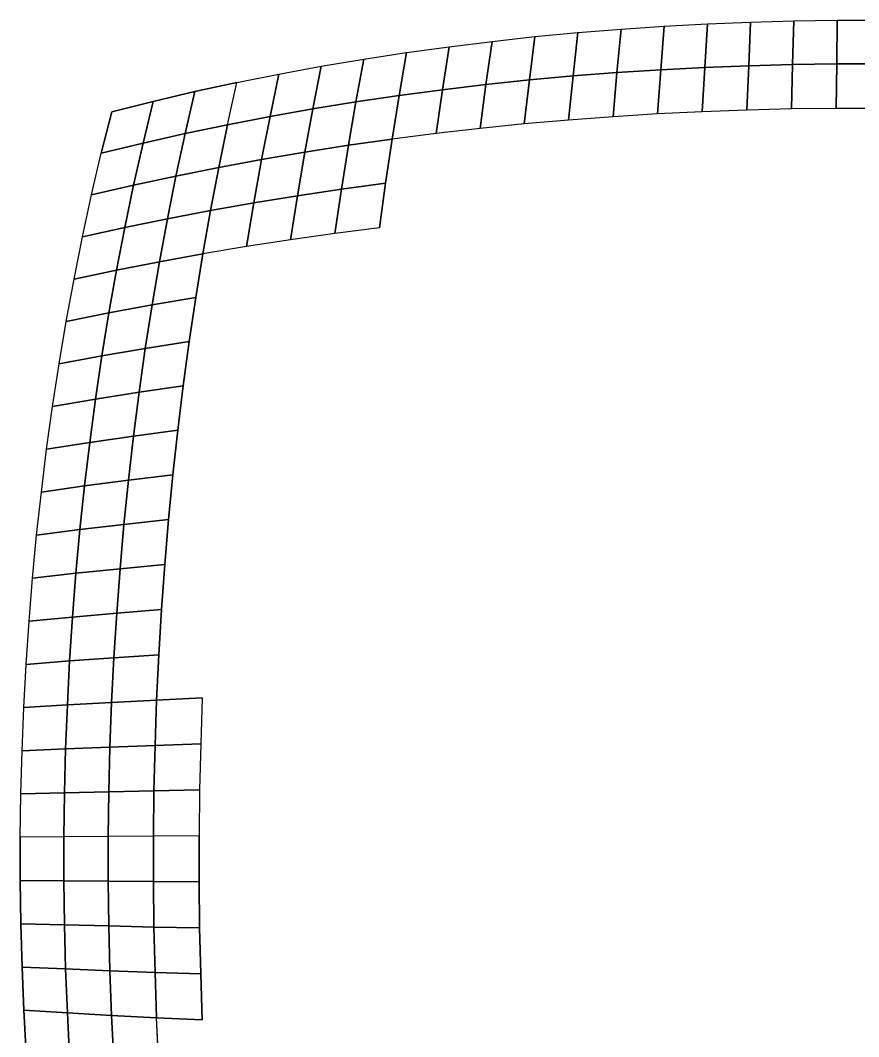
# Model space of a CAD drawing. Header units: millimetres. Extents: x -17.8 to 17.8, y -17.8 to 17.8.
# Drawn here: x -17.84 to 0, y -3.78 to 17.84 of the extents above; entities that cross this region are included whole.
import ezdxf

# ---------------------------------------------------------------- set-up
doc = ezdxf.new("R2010")
doc.units = ezdxf.units.MM
doc.layers.add('Test6 LowerTendons', color=90, linetype='Continuous')
doc.layers.add('Test6 TestBases', color=40, linetype='Continuous')
doc.layers.add('Test6 UpperTendons', color=203, linetype='Continuous', true_color=0xaa38c7)

msp = doc.modelspace()

# ---------------------------------------------------------------- linework, layer by layer
at = {"layer": 'Test6 LowerTendons'}
for p, q in [((-3.220194, 17.767695, 29.982283), (-3.276522, 16.840457, 30.506741)), ((-2.341035, 16.876859, 30.572685), (-2.300619, 17.804788, 30.044876)), ((-1.380563, 17.829491, 30.086562), (-1.404885, 16.901106, 30.61661)), ((-0.460219, 17.841834, 30.107392), (-0.468338, 16.913224, 30.638561)), ((-6.076198, 16.657892, 30.176023), (-5.973935, 17.581541, 29.668155)), ((-5.057073, 17.656139, 29.794038), (-5.144397, 16.731028, 30.30851)), ((-4.211071, 16.791863, 30.418713), (-4.139084, 17.718166, 29.898704)), ((-7.933954, 16.474418, 29.843656), (-7.803278, 17.394254, 29.352116)), ((-6.889425, 17.494281, 29.520906), (-7.006161, 16.572383, 30.021121)), ((-9.781576, 16.240743, 29.42035), (-9.624898, 17.155426, 28.949104)), ((-8.715208, 17.281346, 29.161588), (-8.859219, 16.363905, 29.643461)), ((-10.532009, 17.016357, 28.714429), (-10.700617, 16.10482, 29.174124)), ((-2.379264, 15.93335, 31.071937), (-2.341035, 16.876859, 30.572685)), ((-1.404885, 16.901106, 30.61661), (-1.427893, 15.956997, 31.118052)), ((-0.468338, 16.913224, 30.638561), (-0.47602, 15.968816, 31.1411)), ((-12.336947, 16.698149, 28.177465), (-12.526964, 15.794219, 28.611463)), ((-11.615904, 15.95602, 28.90457), (-11.436163, 16.863984, 28.457306)), ((-6.172803, 15.719954, 30.655789), (-6.076198, 16.657892, 30.176023)), ((-5.144397, 16.731028, 30.30851), (-5.226924, 15.791199, 30.794726)), ((-4.279131, 15.850484, 30.910339), (-4.211071, 16.791863, 30.418713)), ((-3.276522, 16.840457, 30.506741), (-3.329792, 15.897856, 31.002718)), ((-13.433287, 15.619286, 28.294571), (-13.233912, 16.518684, 27.874624)), ((-8.057267, 15.541355, 30.3075), (-7.933954, 16.474418, 29.843656)), ((-7.006161, 16.572383, 30.021121), (-7.116385, 15.636694, 30.493421)), ((-14.126565, 16.325413, 27.548486), (-14.334328, 15.43109, 27.95365)), ((-9.929227, 15.31416, 29.864442), (-9.781576, 16.240743, 29.42035)), ((-8.859219, 16.363905, 29.643461), (-8.99503, 15.43387, 30.09789)), ((-15.014367, 16.118156, 27.198748), (-15.229495, 15.229495, 27.588458)), ((-10.700617, 16.10482, 29.174124), (-10.859388, 15.182144, 29.606995)), ((-16.118156, 15.014367, 27.198748), (-15.89673, 15.89673, 26.825101)), ((-12.526964, 15.794219, 28.611463), (-12.70558, 14.880843, 29.01942)), ((-11.785015, 15.037735, 29.32538), (-11.615904, 15.95602, 28.90457)), ((-13.620518, 14.711374, 28.688934), (-13.433287, 15.619286, 28.294571)), ((-14.334328, 15.43109, 27.95365), (-14.529234, 14.529234, 28.333739)), ((-15.229495, 15.229495, 27.588458), (-15.43109, 14.334328, 27.95365)), ((-10.859388, 15.182144, 29.606995), (-11.008291, 14.24912, 30.012964)), ((-10.067804, 14.376491, 30.281244), (-9.929227, 15.31416, 29.864442)), ((-16.325413, 14.126565, 27.548486), (-16.118156, 15.014367, 27.198748)), ((-11.94349, 14.109899, 29.719719), (-11.785015, 15.037735, 29.32538)), ((-13.795658, 13.795658, 29.057832), (-13.620518, 14.711374, 28.688934)), ((-12.70558, 14.880843, 29.01942), (-12.872816, 13.958765, 29.401385)), ((-14.529234, 14.529234, 28.333739), (-14.711374, 13.620518, 28.688934)), ((-15.43109, 14.334328, 27.95365), (-15.619286, 13.433287, 28.294571)), ((-10.197267, 13.428533, 30.670639), (-10.067804, 14.376491, 30.281244)), ((-16.518684, 13.233912, 27.874624), (-16.325413, 14.126565, 27.548486)), ((-12.091325, 13.173257, 30.08759), (-11.94349, 14.109899, 29.719719)), ((-11.008291, 14.24912, 30.012964), (-11.147305, 13.306524, 30.391971)), ((-12.872816, 13.958765, 29.401385), (-13.028697, 13.028697, 29.757419)), ((-13.958765, 12.872816, 29.401385), (-13.795658, 13.795658, 29.057832)), ((-15.619286, 13.433287, 28.294571), (-15.794219, 12.526964, 28.611463)), ((-14.711374, 13.620518, 28.688934), (-14.880843, 12.70558, 29.01942)), ((-16.698149, 12.336947, 28.177465), (-16.518684, 13.233912, 27.874624)), ((-14.109899, 11.94349, 29.719719), (-13.958765, 12.872816, 29.401385)), ((-14.880843, 12.70558, 29.01942), (-15.037735, 11.785015, 29.32538)), ((-16.863984, 11.436163, 28.457306), (-16.698149, 12.336947, 28.177465)), ((-15.794219, 12.526964, 28.611463), (-15.95602, 11.615904, 28.90457)), ((-14.24912, 11.008291, 30.012964), (-14.109899, 11.94349, 29.719719)), ((-15.037735, 11.785015, 29.32538), (-15.182144, 10.859388, 29.606995)), ((-15.95602, 11.615904, 28.90457), (-16.10482, 10.700617, 29.174124)), ((-17.016357, 10.532009, 28.714429), (-16.863984, 11.436163, 28.457306)), ((-15.182144, 10.859388, 29.606995), (-15.31416, 9.929227, 29.864442)), ((-14.376491, 10.067804, 30.281244), (-14.24912, 11.008291, 30.012964)), ((-16.10482, 10.700617, 29.174124), (-16.240743, 9.781576, 29.42035)), ((-17.155426, 9.624898, 28.949104), (-17.016357, 10.532009, 28.714429)), ((-14.492068, 9.12258, 30.524684), (-14.376491, 10.067804, 30.281244)), ((-16.240743, 9.781576, 29.42035), (-16.363905, 8.859219, 29.643461)), ((-15.31416, 9.929227, 29.864442), (-15.43387, 8.99503, 30.09789)), ((-17.281346, 8.715208, 29.161588), (-17.155426, 9.624898, 28.949104)), ((-14.595909, 8.173152, 30.743404), (-14.492068, 9.12258, 30.524684)), ((-15.43387, 8.99503, 30.09789), (-15.541355, 8.057267, 30.3075)), ((-17.394254, 7.803278, 29.352116), (-17.281346, 8.715208, 29.161588)), ((-16.363905, 8.859219, 29.643461), (-16.474418, 7.933954, 29.843656)), ((-15.541355, 8.057267, 30.3075), (-15.636694, 7.116385, 30.493421)), ((-14.688065, 7.220024, 30.937515), (-14.595909, 8.173152, 30.743404)), ((-17.494281, 6.889425, 29.520906), (-17.394254, 7.803278, 29.352116)), ((-16.474418, 7.933954, 29.843656), (-16.572383, 7.006161, 30.021121)), ((-14.768588, 6.263682, 31.10712), (-14.688065, 7.220024, 30.937515)), ((-16.572383, 7.006161, 30.021121), (-16.657892, 6.076198, 30.176023)), ((-15.636694, 7.116385, 30.493421), (-15.719954, 6.172803, 30.655789)), ((-17.581541, 5.973935, 29.668155), (-17.494281, 6.889425, 29.520906)), ((-16.657892, 6.076198, 30.176023), (-16.731028, 5.144397, 30.30851)), ((-15.719954, 6.172803, 30.655789), (-15.791199, 5.226924, 30.794726)), ((-14.837521, 5.304592, 31.252314), (-14.768588, 6.263682, 31.10712)), ((-17.656139, 5.057073, 29.794038), (-17.581541, 5.973935, 29.668155)), ((-15.791199, 5.226924, 30.794726), (-15.850484, 4.279131, 30.910339)), ((-14.894903, 4.343204, 31.373177), (-14.837521, 5.304592, 31.252314)), ((-17.718166, 4.139084, 29.898704), (-17.656139, 5.057073, 29.794038)), ((-16.731028, 5.144397, 30.30851), (-16.791863, 4.211071, 30.418713)), ((-14.940767, 3.379956, 31.469782), (-14.894903, 4.343204, 31.373177)), ((-17.767695, 3.220194, 29.982283), (-17.718166, 4.139084, 29.898704)), ((-16.791863, 4.211071, 30.418713), (-16.840457, 3.276522, 30.506741)), ((-15.850484, 4.279131, 30.910339), (-15.897856, 3.329792, 31.002718)), ((-16.840457, 3.276522, 30.506741), (-16.876859, 2.341035, 30.572685)), ((-15.897856, 3.329792, 31.002718), (-15.93335, 2.379264, 31.071937)), ((-14.975141, 2.415272, 31.542184), (-14.940767, 3.379956, 31.469782)), ((-13.970081, 3.426972, 31.90753), (-14.003125, 2.449027, 31.983004)), ((-17.804788, 2.300619, 30.044876), (-17.767695, 3.220194, 29.982283)), ((-15.93335, 2.379264, 31.071937), (-15.956997, 1.427893, 31.118052)), ((-14.998046, 1.449569, 31.590428), (-14.975141, 2.415272, 31.542184)), ((-14.003125, 2.449027, 31.983004), (-14.025147, 1.469891, 32.033302)), ((-17.829491, 1.380563, 30.086562), (-17.804788, 2.300619, 30.044876)), ((-16.876859, 2.341035, 30.572685), (-16.901106, 1.404885, 30.61661)), ((-17.841834, 0.460219, 30.107392), (-17.829491, 1.380563, 30.086562)), ((-16.901106, 1.404885, 30.61661), (-16.913224, 0.468338, 30.638561)), ((-15.956997, 1.427893, 31.118052), (-15.968816, 0.47602, 31.1411)), ((-15.009495, 0.483257, 31.614543), (-14.998046, 1.449569, 31.590428)), ((-14.025147, 1.469891, 32.033302), (-14.036156, 0.490043, 32.058446)), ((-17.841834, -0.460219, 30.107392), (-17.841834, 0.460219, 30.107392)), ((-16.913224, 0.468338, 30.638561), (-16.913224, -0.468338, 30.638561)), ((-15.968816, 0.47602, 31.1411), (-15.968816, -0.47602, 31.1411)), ((-15.009495, -0.483257, 31.614543), (-15.009495, 0.483257, 31.614543)), ((-14.036156, 0.490043, 32.058446), (-14.036156, -0.490043, 32.058446)), ((-17.829491, -1.380563, 30.086562), (-17.841834, -0.460219, 30.107392)), ((-16.913224, -0.468338, 30.638561), (-16.901106, -1.404885, 30.61661)), ((-15.968816, -0.47602, 31.1411), (-15.956997, -1.427893, 31.118052)), ((-14.998046, -1.449569, 31.590428), (-15.009495, -0.483257, 31.614543)), ((-14.036156, -0.490043, 32.058446), (-14.025147, -1.469891, 32.033302)), ((-17.804788, -2.300619, 30.044876), (-17.829491, -1.380563, 30.086562)), ((-16.901106, -1.404885, 30.61661), (-16.876859, -2.341035, 30.572685)), ((-15.956997, -1.427893, 31.118052), (-15.93335, -2.379264, 31.071937)), ((-14.975141, -2.415272, 31.542184), (-14.998046, -1.449569, 31.590428)), ((-14.025147, -1.469891, 32.033302), (-14.003125, -2.449027, 31.983004)), ((-17.767695, -3.220194, 29.982283), (-17.804788, -2.300619, 30.044876)), ((-16.876859, -2.341035, 30.572685), (-16.840457, -3.276522, 30.506741)), ((-15.93335, -2.379264, 31.071937), (-15.897856, -3.329792, 31.002718)), ((-14.940767, -3.379956, 31.469782), (-14.975141, -2.415272, 31.542184)), ((-14.003125, -2.449027, 31.983004), (-13.970081, -3.426972, 31.90753)), ((-17.718166, -4.139084, 29.898704), (-17.767695, -3.220194, 29.982283)), ((-16.840457, -3.276522, 30.506741), (-16.791863, -4.211071, 30.418713)), ((-15.897856, -3.329792, 31.002718), (-15.850484, -4.279131, 30.910339)), ((-14.894903, -4.343204, 31.373177), (-14.940767, -3.379956, 31.469782))]:
    msp.add_line(p, q, dxfattribs=at)
at = {"layer": 'Test6 TestBases'}
for points in [[(-4.211071, 16.791863, 30.418713), (-4.139084, 17.718166, 29.898704), (-3.220194, 17.767695, 29.982283), (-3.276522, 16.840457, 30.506741)], [(-3.276522, 16.840457, 30.506741), (-3.220194, 17.767695, 29.982283), (-2.300619, 17.804788, 30.044876), (-2.341035, 16.876859, 30.572685)], [(-2.341035, 16.876859, 30.572685), (-2.300619, 17.804788, 30.044876), (-1.380563, 17.829491, 30.086562), (-1.404885, 16.901106, 30.61661)], [(-1.404885, 16.901106, 30.61661), (-1.380563, 17.829491, 30.086562), (-0.460219, 17.841834, 30.107392), (-0.468338, 16.913224, 30.638561)], [(-0.468338, 16.913224, 30.638561), (-0.460219, 17.841834, 30.107392), (0.460219, 17.841834, 30.107392), (0.468338, 16.913224, 30.638561)], [(-7.006161, 16.572383, 30.021121), (-6.889425, 17.494281, 29.520906), (-5.973935, 17.581541, 29.668155), (-6.076198, 16.657892, 30.176023)], [(-6.076198, 16.657892, 30.176023), (-5.973935, 17.581541, 29.668155), (-5.057073, 17.656139, 29.794038), (-5.144397, 16.731028, 30.30851)], [(-5.144397, 16.731028, 30.30851), (-5.057073, 17.656139, 29.794038), (-4.139084, 17.718166, 29.898704), (-4.211071, 16.791863, 30.418713)], [(-8.859219, 16.363905, 29.643461), (-8.715208, 17.281346, 29.161588), (-7.803278, 17.394254, 29.352116), (-7.933954, 16.474418, 29.843656)], [(-7.933954, 16.474418, 29.843656), (-7.803278, 17.394254, 29.352116), (-6.889425, 17.494281, 29.520906), (-7.006161, 16.572383, 30.021121)], [(-10.700617, 16.10482, 29.174124), (-10.532009, 17.016357, 28.714429), (-9.624898, 17.155426, 28.949104), (-9.781576, 16.240743, 29.42035)], [(-9.781576, 16.240743, 29.42035), (-9.624898, 17.155426, 28.949104), (-8.715208, 17.281346, 29.161588), (-8.859219, 16.363905, 29.643461)], [(-11.615904, 15.95602, 28.90457), (-11.436163, 16.863984, 28.457306), (-10.532009, 17.016357, 28.714429), (-10.700617, 16.10482, 29.174124)], [(-3.329792, 15.897856, 31.002718), (-3.276522, 16.840457, 30.506741), (-2.341035, 16.876859, 30.572685), (-2.379264, 15.93335, 31.071937)], [(-2.379264, 15.93335, 31.071937), (-2.341035, 16.876859, 30.572685), (-1.404885, 16.901106, 30.61661), (-1.427893, 15.956997, 31.118052)], [(-1.427893, 15.956997, 31.118052), (-1.404885, 16.901106, 30.61661), (-0.468338, 16.913224, 30.638561), (-0.47602, 15.968816, 31.1411)], [(0.47602, 15.968816, 31.1411), (-0.47602, 15.968816, 31.1411), (-0.468338, 16.913224, 30.638561), (0.468338, 16.913224, 30.638561)], [(-13.233912, 16.518684, 27.874624), (-12.336947, 16.698149, 28.177465), (-12.526964, 15.794219, 28.611463), (-13.433287, 15.619286, 28.294571)], [(-12.526964, 15.794219, 28.611463), (-12.336947, 16.698149, 28.177465), (-11.436163, 16.863984, 28.457306), (-11.615904, 15.95602, 28.90457)], [(-7.116385, 15.636694, 30.493421), (-7.006161, 16.572383, 30.021121), (-6.076198, 16.657892, 30.176023), (-6.172803, 15.719954, 30.655789)], [(-6.172803, 15.719954, 30.655789), (-6.076198, 16.657892, 30.176023), (-5.144397, 16.731028, 30.30851), (-5.226924, 15.791199, 30.794726)], [(-5.226924, 15.791199, 30.794726), (-5.144397, 16.731028, 30.30851), (-4.211071, 16.791863, 30.418713), (-4.279131, 15.850484, 30.910339)], [(-4.279131, 15.850484, 30.910339), (-4.211071, 16.791863, 30.418713), (-3.276522, 16.840457, 30.506741), (-3.329792, 15.897856, 31.002718)], [(-14.126565, 16.325413, 27.548486), (-14.334328, 15.43109, 27.95365), (-13.433287, 15.619286, 28.294571), (-13.233912, 16.518684, 27.874624)], [(-8.99503, 15.43387, 30.09789), (-8.859219, 16.363905, 29.643461), (-7.933954, 16.474418, 29.843656), (-8.057267, 15.541355, 30.3075)], [(-8.057267, 15.541355, 30.3075), (-7.933954, 16.474418, 29.843656), (-7.006161, 16.572383, 30.021121), (-7.116385, 15.636694, 30.493421)], [(-15.014367, 16.118156, 27.198748), (-15.229495, 15.229495, 27.588458), (-14.334328, 15.43109, 27.95365), (-14.126565, 16.325413, 27.548486)], [(-10.859388, 15.182144, 29.606995), (-10.700617, 16.10482, 29.174124), (-9.781576, 16.240743, 29.42035), (-9.929227, 15.31416, 29.864442)], [(-9.929227, 15.31416, 29.864442), (-9.781576, 16.240743, 29.42035), (-8.859219, 16.363905, 29.643461), (-8.99503, 15.43387, 30.09789)], [(-15.89673, 15.89673, 26.825101), (-16.118156, 15.014367, 27.198748), (-15.229495, 15.229495, 27.588458), (-15.014367, 16.118156, 27.198748)], [(-11.785015, 15.037735, 29.32538), (-11.615904, 15.95602, 28.90457), (-10.700617, 16.10482, 29.174124), (-10.859388, 15.182144, 29.606995)], [(-13.620518, 14.711374, 28.688934), (-13.433287, 15.619286, 28.294571), (-12.526964, 15.794219, 28.611463), (-12.70558, 14.880843, 29.01942)], [(-12.70558, 14.880843, 29.01942), (-12.526964, 15.794219, 28.611463), (-11.615904, 15.95602, 28.90457), (-11.785015, 15.037735, 29.32538)], [(-14.529234, 14.529234, 28.333739), (-14.334328, 15.43109, 27.95365), (-13.433287, 15.619286, 28.294571), (-13.620518, 14.711374, 28.688934)], [(-15.43109, 14.334328, 27.95365), (-15.229495, 15.229495, 27.588458), (-14.334328, 15.43109, 27.95365), (-14.529234, 14.529234, 28.333739)], [(-16.325413, 14.126565, 27.548486), (-16.118156, 15.014367, 27.198748), (-15.229495, 15.229495, 27.588458), (-15.43109, 14.334328, 27.95365)], [(-11.008291, 14.24912, 30.012964), (-11.94349, 14.109899, 29.719719), (-11.785015, 15.037735, 29.32538), (-10.859388, 15.182144, 29.606995)], [(-10.067804, 14.376491, 30.281244), (-11.008291, 14.24912, 30.012964), (-10.859388, 15.182144, 29.606995), (-9.929227, 15.31416, 29.864442)], [(-11.94349, 14.109899, 29.719719), (-12.872816, 13.958765, 29.401385), (-12.70558, 14.880843, 29.01942), (-11.785015, 15.037735, 29.32538)], [(-14.711374, 13.620518, 28.688934), (-14.529234, 14.529234, 28.333739), (-13.620518, 14.711374, 28.688934), (-13.795658, 13.795658, 29.057832)], [(-12.872816, 13.958765, 29.401385), (-13.795658, 13.795658, 29.057832), (-13.620518, 14.711374, 28.688934), (-12.70558, 14.880843, 29.01942)], [(-15.619286, 13.433287, 28.294571), (-15.43109, 14.334328, 27.95365), (-14.529234, 14.529234, 28.333739), (-14.711374, 13.620518, 28.688934)], [(-16.518684, 13.233912, 27.874624), (-16.325413, 14.126565, 27.548486), (-15.43109, 14.334328, 27.95365), (-15.619286, 13.433287, 28.294571)], [(-11.147305, 13.306524, 30.391971), (-11.008291, 14.24912, 30.012964), (-10.067804, 14.376491, 30.281244), (-10.197267, 13.428533, 30.670639)], [(-13.028697, 13.028697, 29.757419), (-12.872816, 13.958765, 29.401385), (-11.94349, 14.109899, 29.719719), (-12.091325, 13.173257, 30.08759)], [(-12.091325, 13.173257, 30.08759), (-11.94349, 14.109899, 29.719719), (-11.008291, 14.24912, 30.012964), (-11.147305, 13.306524, 30.391971)], [(-13.958765, 12.872816, 29.401385), (-13.795658, 13.795658, 29.057832), (-12.872816, 13.958765, 29.401385), (-13.028697, 13.028697, 29.757419)], [(-14.880843, 12.70558, 29.01942), (-14.711374, 13.620518, 28.688934), (-13.795658, 13.795658, 29.057832), (-13.958765, 12.872816, 29.401385)], [(-16.698149, 12.336947, 28.177465), (-16.518684, 13.233912, 27.874624), (-15.619286, 13.433287, 28.294571), (-15.794219, 12.526964, 28.611463)], [(-15.794219, 12.526964, 28.611463), (-15.619286, 13.433287, 28.294571), (-14.711374, 13.620518, 28.688934), (-14.880843, 12.70558, 29.01942)], [(-14.109899, 11.94349, 29.719719), (-15.037735, 11.785015, 29.32538), (-14.880843, 12.70558, 29.01942), (-13.958765, 12.872816, 29.401385)], [(-15.037735, 11.785015, 29.32538), (-15.95602, 11.615904, 28.90457), (-15.794219, 12.526964, 28.611463), (-14.880843, 12.70558, 29.01942)], [(-16.863984, 11.436163, 28.457306), (-16.698149, 12.336947, 28.177465), (-15.794219, 12.526964, 28.611463), (-15.95602, 11.615904, 28.90457)], [(-15.182144, 10.859388, 29.606995), (-15.037735, 11.785015, 29.32538), (-14.109899, 11.94349, 29.719719), (-14.24912, 11.008291, 30.012964)], [(-16.10482, 10.700617, 29.174124), (-15.95602, 11.615904, 28.90457), (-15.037735, 11.785015, 29.32538), (-15.182144, 10.859388, 29.606995)], [(-17.016357, 10.532009, 28.714429), (-16.863984, 11.436163, 28.457306), (-15.95602, 11.615904, 28.90457), (-16.10482, 10.700617, 29.174124)], [(-16.240743, 9.781576, 29.42035), (-16.10482, 10.700617, 29.174124), (-15.182144, 10.859388, 29.606995), (-15.31416, 9.929227, 29.864442)], [(-15.31416, 9.929227, 29.864442), (-15.182144, 10.859388, 29.606995), (-14.24912, 11.008291, 30.012964), (-14.376491, 10.067804, 30.281244)], [(-17.155426, 9.624898, 28.949104), (-17.016357, 10.532009, 28.714429), (-16.10482, 10.700617, 29.174124), (-16.240743, 9.781576, 29.42035)], [(-14.492068, 9.12258, 30.524684), (-15.43387, 8.99503, 30.09789), (-15.31416, 9.929227, 29.864442), (-14.376491, 10.067804, 30.281244)], [(-17.281346, 8.715208, 29.161588), (-17.155426, 9.624898, 28.949104), (-16.240743, 9.781576, 29.42035), (-16.363905, 8.859219, 29.643461)], [(-15.43387, 8.99503, 30.09789), (-16.363905, 8.859219, 29.643461), (-16.240743, 9.781576, 29.42035), (-15.31416, 9.929227, 29.864442)], [(-15.541355, 8.057267, 30.3075), (-15.43387, 8.99503, 30.09789), (-14.492068, 9.12258, 30.524684), (-14.595909, 8.173152, 30.743404)], [(-16.474418, 7.933954, 29.843656), (-16.363905, 8.859219, 29.643461), (-15.43387, 8.99503, 30.09789), (-15.541355, 8.057267, 30.3075)], [(-17.394254, 7.803278, 29.352116), (-17.281346, 8.715208, 29.161588), (-16.363905, 8.859219, 29.643461), (-16.474418, 7.933954, 29.843656)], [(-15.636694, 7.116385, 30.493421), (-16.572383, 7.006161, 30.021121), (-16.474418, 7.933954, 29.843656), (-15.541355, 8.057267, 30.3075)], [(-14.688065, 7.220024, 30.937515), (-15.636694, 7.116385, 30.493421), (-15.541355, 8.057267, 30.3075), (-14.595909, 8.173152, 30.743404)], [(-17.494281, 6.889425, 29.520906), (-17.394254, 7.803278, 29.352116), (-16.474418, 7.933954, 29.843656), (-16.572383, 7.006161, 30.021121)], [(-15.719954, 6.172803, 30.655789), (-15.636694, 7.116385, 30.493421), (-14.688065, 7.220024, 30.937515), (-14.768588, 6.263682, 31.10712)], [(-17.581541, 5.973935, 29.668155), (-17.494281, 6.889425, 29.520906), (-16.572383, 7.006161, 30.021121), (-16.657892, 6.076198, 30.176023)], [(-16.657892, 6.076198, 30.176023), (-16.572383, 7.006161, 30.021121), (-15.636694, 7.116385, 30.493421), (-15.719954, 6.172803, 30.655789)], [(-17.656139, 5.057073, 29.794038), (-17.581541, 5.973935, 29.668155), (-16.657892, 6.076198, 30.176023), (-16.731028, 5.144397, 30.30851)], [(-15.791199, 5.226924, 30.794726), (-16.731028, 5.144397, 30.30851), (-16.657892, 6.076198, 30.176023), (-15.719954, 6.172803, 30.655789)], [(-14.837521, 5.304592, 31.252314), (-15.791199, 5.226924, 30.794726), (-15.719954, 6.172803, 30.655789), (-14.768588, 6.263682, 31.10712)], [(-16.791863, 4.211071, 30.418713), (-16.731028, 5.144397, 30.30851), (-15.791199, 5.226924, 30.794726), (-15.850484, 4.279131, 30.910339)], [(-15.850484, 4.279131, 30.910339), (-15.791199, 5.226924, 30.794726), (-14.837521, 5.304592, 31.252314), (-14.894903, 4.343204, 31.373177)], [(-17.718166, 4.139084, 29.898704), (-17.656139, 5.057073, 29.794038), (-16.731028, 5.144397, 30.30851), (-16.791863, 4.211071, 30.418713)], [(-14.940767, 3.379956, 31.469782), (-15.897856, 3.329792, 31.002718), (-15.850484, 4.279131, 30.910339), (-14.894903, 4.343204, 31.373177)], [(-17.767695, 3.220194, 29.982283), (-17.718166, 4.139084, 29.898704), (-16.791863, 4.211071, 30.418713), (-16.840457, 3.276522, 30.506741)], [(-15.897856, 3.329792, 31.002718), (-16.840457, 3.276522, 30.506741), (-16.791863, 4.211071, 30.418713), (-15.850484, 4.279131, 30.910339)], [(-17.804788, 2.300619, 30.044876), (-17.767695, 3.220194, 29.982283), (-16.840457, 3.276522, 30.506741), (-16.876859, 2.341035, 30.572685)], [(-16.876859, 2.341035, 30.572685), (-16.840457, 3.276522, 30.506741), (-15.897856, 3.329792, 31.002718), (-15.93335, 2.379264, 31.071937)], [(-15.93335, 2.379264, 31.071937), (-15.897856, 3.329792, 31.002718), (-14.940767, 3.379956, 31.469782), (-14.975141, 2.415272, 31.542184)], [(-14.975141, 2.415272, 31.542184), (-14.940767, 3.379956, 31.469782), (-13.970081, 3.426972, 31.90753), (-14.003125, 2.449027, 31.983004)], [(-15.956997, 1.427893, 31.118052), (-16.901106, 1.404885, 30.61661), (-16.876859, 2.341035, 30.572685), (-15.93335, 2.379264, 31.071937)], [(-14.998046, 1.449569, 31.590428), (-15.956997, 1.427893, 31.118052), (-15.93335, 2.379264, 31.071937), (-14.975141, 2.415272, 31.542184)], [(-14.025147, 1.469891, 32.033302), (-14.998046, 1.449569, 31.590428), (-14.975141, 2.415272, 31.542184), (-14.003125, 2.449027, 31.983004)], [(-17.829491, 1.380563, 30.086562), (-17.804788, 2.300619, 30.044876), (-16.876859, 2.341035, 30.572685), (-16.901106, 1.404885, 30.61661)], [(-17.841834, 0.460219, 30.107392), (-17.829491, 1.380563, 30.086562), (-16.901106, 1.404885, 30.61661), (-16.913224, 0.468338, 30.638561)], [(-16.913224, 0.468338, 30.638561), (-16.901106, 1.404885, 30.61661), (-15.956997, 1.427893, 31.118052), (-15.968816, 0.47602, 31.1411)], [(-15.968816, 0.47602, 31.1411), (-15.956997, 1.427893, 31.118052), (-14.998046, 1.449569, 31.590428), (-15.009495, 0.483257, 31.614543)], [(-15.009495, 0.483257, 31.614543), (-14.998046, 1.449569, 31.590428), (-14.025147, 1.469891, 32.033302), (-14.036156, 0.490043, 32.058446)], [(-17.841834, 0.460219, 30.107392), (-17.841834, -0.460219, 30.107392), (-16.913224, -0.468338, 30.638561), (-16.913224, 0.468338, 30.638561)], [(-15.968816, 0.47602, 31.1411), (-16.913224, 0.468338, 30.638561), (-16.913224, -0.468338, 30.638561), (-15.968816, -0.47602, 31.1411)], [(-15.009495, 0.483257, 31.614543), (-15.968816, 0.47602, 31.1411), (-15.968816, -0.47602, 31.1411), (-15.009495, -0.483257, 31.614543)], [(-14.036156, 0.490043, 32.058446), (-15.009495, 0.483257, 31.614543), (-15.009495, -0.483257, 31.614543), (-14.036156, -0.490043, 32.058446)], [(-17.841834, -0.460219, 30.107392), (-17.829491, -1.380563, 30.086562), (-16.901106, -1.404885, 30.61661), (-16.913224, -0.468338, 30.638561)], [(-16.913224, -0.468338, 30.638561), (-16.901106, -1.404885, 30.61661), (-15.956997, -1.427893, 31.118052), (-15.968816, -0.47602, 31.1411)], [(-15.968816, -0.47602, 31.1411), (-15.956997, -1.427893, 31.118052), (-14.998046, -1.449569, 31.590428), (-15.009495, -0.483257, 31.614543)], [(-15.009495, -0.483257, 31.614543), (-14.998046, -1.449569, 31.590428), (-14.025147, -1.469891, 32.033302), (-14.036156, -0.490043, 32.058446)], [(-17.829491, -1.380563, 30.086562), (-17.804788, -2.300619, 30.044876), (-16.876859, -2.341035, 30.572685), (-16.901106, -1.404885, 30.61661)], [(-15.956997, -1.427893, 31.118052), (-16.901106, -1.404885, 30.61661), (-16.876859, -2.341035, 30.572685), (-15.93335, -2.379264, 31.071937)], [(-14.998046, -1.449569, 31.590428), (-15.956997, -1.427893, 31.118052), (-15.93335, -2.379264, 31.071937), (-14.975141, -2.415272, 31.542184)], [(-14.025147, -1.469891, 32.033302), (-14.998046, -1.449569, 31.590428), (-14.975141, -2.415272, 31.542184), (-14.003125, -2.449027, 31.983004)], [(-17.804788, -2.300619, 30.044876), (-17.767695, -3.220194, 29.982283), (-16.840457, -3.276522, 30.506741), (-16.876859, -2.341035, 30.572685)], [(-16.876859, -2.341035, 30.572685), (-16.840457, -3.276522, 30.506741), (-15.897856, -3.329792, 31.002718), (-15.93335, -2.379264, 31.071937)], [(-15.93335, -2.379264, 31.071937), (-15.897856, -3.329792, 31.002718), (-14.940767, -3.379956, 31.469782), (-14.975141, -2.415272, 31.542184)], [(-14.975141, -2.415272, 31.542184), (-14.940767, -3.379956, 31.469782), (-13.970081, -3.426972, 31.90753), (-14.003125, -2.449027, 31.983004)], [(-17.767695, -3.220194, 29.982283), (-17.718166, -4.139084, 29.898704), (-16.791863, -4.211071, 30.418713), (-16.840457, -3.276522, 30.506741)], [(-15.897856, -3.329792, 31.002718), (-16.840457, -3.276522, 30.506741), (-16.791863, -4.211071, 30.418713), (-15.850484, -4.279131, 30.910339)], [(-14.940767, -3.379956, 31.469782), (-15.897856, -3.329792, 31.002718), (-15.850484, -4.279131, 30.910339), (-14.894903, -4.343204, 31.373177)]]:
    msp.add_3dface(points, dxfattribs=at)
at = {"layer": 'Test6 UpperTendons'}
for p, q in [((-4.139084, 17.718166, 29.898704), (-3.220194, 17.767695, 29.982283)), ((-3.220194, 17.767695, 29.982283), (-2.300619, 17.804788, 30.044876)), ((-2.300619, 17.804788, 30.044876), (-1.380563, 17.829491, 30.086562)), ((-1.380563, 17.829491, 30.086562), (-0.460219, 17.841834, 30.107392)), ((-0.460219, 17.841834, 30.107392), (0.460219, 17.841834, 30.107392)), ((-6.889425, 17.494281, 29.520906), (-5.973935, 17.581541, 29.668155)), ((-5.973935, 17.581541, 29.668155), (-5.057073, 17.656139, 29.794038)), ((-5.057073, 17.656139, 29.794038), (-4.139084, 17.718166, 29.898704)), ((-8.715208, 17.281346, 29.161588), (-7.803278, 17.394254, 29.352116)), ((-7.803278, 17.394254, 29.352116), (-6.889425, 17.494281, 29.520906)), ((-10.532009, 17.016357, 28.714429), (-9.624898, 17.155426, 28.949104)), ((-9.624898, 17.155426, 28.949104), (-8.715208, 17.281346, 29.161588)), ((-11.436163, 16.863984, 28.457306), (-10.532009, 17.016357, 28.714429)), ((-2.341035, 16.876859, 30.572685), (-3.276522, 16.840457, 30.506741)), ((-1.404885, 16.901106, 30.61661), (-2.341035, 16.876859, 30.572685)), ((-0.468338, 16.913224, 30.638561), (-1.404885, 16.901106, 30.61661)), ((0.468338, 16.913224, 30.638561), (-0.468338, 16.913224, 30.638561)), ((-13.233912, 16.518684, 27.874624), (-12.336947, 16.698149, 28.177465)), ((-12.336947, 16.698149, 28.177465), (-11.436163, 16.863984, 28.457306)), ((-6.076198, 16.657892, 30.176023), (-7.006161, 16.572383, 30.021121)), ((-5.144397, 16.731028, 30.30851), (-6.076198, 16.657892, 30.176023)), ((-4.211071, 16.791863, 30.418713), (-5.144397, 16.731028, 30.30851)), ((-3.276522, 16.840457, 30.506741), (-4.211071, 16.791863, 30.418713)), ((-14.126565, 16.325413, 27.548486), (-13.233912, 16.518684, 27.874624)), ((-7.933954, 16.474418, 29.843656), (-8.859219, 16.363905, 29.643461)), ((-7.006161, 16.572383, 30.021121), (-7.933954, 16.474418, 29.843656)), ((-15.014367, 16.118156, 27.198748), (-14.126565, 16.325413, 27.548486)), ((-9.781576, 16.240743, 29.42035), (-10.700617, 16.10482, 29.174124)), ((-8.859219, 16.363905, 29.643461), (-9.781576, 16.240743, 29.42035)), ((-15.89673, 15.89673, 26.825101), (-15.014367, 16.118156, 27.198748)), ((-10.700617, 16.10482, 29.174124), (-11.615904, 15.95602, 28.90457)), ((-12.526964, 15.794219, 28.611463), (-13.433287, 15.619286, 28.294571)), ((-11.615904, 15.95602, 28.90457), (-12.526964, 15.794219, 28.611463)), ((-5.226924, 15.791199, 30.794726), (-6.172803, 15.719954, 30.655789)), ((-4.279131, 15.850484, 30.910339), (-5.226924, 15.791199, 30.794726)), ((-3.329792, 15.897856, 31.002718), (-4.279131, 15.850484, 30.910339)), ((-2.379264, 15.93335, 31.071937), (-3.329792, 15.897856, 31.002718)), ((-1.427893, 15.956997, 31.118052), (-2.379264, 15.93335, 31.071937)), ((-0.47602, 15.968816, 31.1411), (-1.427893, 15.956997, 31.118052)), ((0.47602, 15.968816, 31.1411), (-0.47602, 15.968816, 31.1411)), ((-13.433287, 15.619286, 28.294571), (-14.334328, 15.43109, 27.95365)), ((-7.116385, 15.636694, 30.493421), (-8.057267, 15.541355, 30.3075)), ((-6.172803, 15.719954, 30.655789), (-7.116385, 15.636694, 30.493421)), ((-14.334328, 15.43109, 27.95365), (-15.229495, 15.229495, 27.588458)), ((-8.99503, 15.43387, 30.09789), (-9.929227, 15.31416, 29.864442)), ((-8.057267, 15.541355, 30.3075), (-8.99503, 15.43387, 30.09789)), ((-15.229495, 15.229495, 27.588458), (-16.118156, 15.014367, 27.198748)), ((-10.859388, 15.182144, 29.606995), (-11.785015, 15.037735, 29.32538)), ((-9.929227, 15.31416, 29.864442), (-10.859388, 15.182144, 29.606995)), ((-11.785015, 15.037735, 29.32538), (-12.70558, 14.880843, 29.01942)), ((-13.620518, 14.711374, 28.688934), (-14.529234, 14.529234, 28.333739)), ((-12.70558, 14.880843, 29.01942), (-13.620518, 14.711374, 28.688934)), ((-14.529234, 14.529234, 28.333739), (-15.43109, 14.334328, 27.95365)), ((-15.43109, 14.334328, 27.95365), (-16.325413, 14.126565, 27.548486)), ((-11.008291, 14.24912, 30.012964), (-10.067804, 14.376491, 30.281244)), ((-12.872816, 13.958765, 29.401385), (-11.94349, 14.109899, 29.719719)), ((-11.94349, 14.109899, 29.719719), (-11.008291, 14.24912, 30.012964)), ((-13.795658, 13.795658, 29.057832), (-12.872816, 13.958765, 29.401385)), ((-14.711374, 13.620518, 28.688934), (-13.795658, 13.795658, 29.057832)), ((-16.518684, 13.233912, 27.874624), (-15.619286, 13.433287, 28.294571)), ((-15.619286, 13.433287, 28.294571), (-14.711374, 13.620518, 28.688934)), ((-13.028697, 13.028697, 29.757419), (-13.958765, 12.872816, 29.401385)), ((-13.958765, 12.872816, 29.401385), (-14.880843, 12.70558, 29.01942)), ((-14.880843, 12.70558, 29.01942), (-15.794219, 12.526964, 28.611463)), ((-15.794219, 12.526964, 28.611463), (-16.698149, 12.336947, 28.177465)), ((-15.037735, 11.785015, 29.32538), (-14.109899, 11.94349, 29.719719)), ((-15.95602, 11.615904, 28.90457), (-15.037735, 11.785015, 29.32538)), ((-16.863984, 11.436163, 28.457306), (-15.95602, 11.615904, 28.90457)), ((-15.182144, 10.859388, 29.606995), (-16.10482, 10.700617, 29.174124)), ((-14.24912, 11.008291, 30.012964), (-15.182144, 10.859388, 29.606995)), ((-16.10482, 10.700617, 29.174124), (-17.016357, 10.532009, 28.714429)), ((-15.31416, 9.929227, 29.864442), (-14.376491, 10.067804, 30.281244)), ((-17.155426, 9.624898, 28.949104), (-16.240743, 9.781576, 29.42035)), ((-16.240743, 9.781576, 29.42035), (-15.31416, 9.929227, 29.864442)), ((-14.492068, 9.12258, 30.524684), (-15.43387, 8.99503, 30.09789)), ((-15.43387, 8.99503, 30.09789), (-16.363905, 8.859219, 29.643461)), ((-16.363905, 8.859219, 29.643461), (-17.281346, 8.715208, 29.161588)), ((-16.474418, 7.933954, 29.843656), (-15.541355, 8.057267, 30.3075)), ((-15.541355, 8.057267, 30.3075), (-14.595909, 8.173152, 30.743404)), ((-17.394254, 7.803278, 29.352116), (-16.474418, 7.933954, 29.843656)), ((-14.688065, 7.220024, 30.937515), (-15.636694, 7.116385, 30.493421)), ((-16.572383, 7.006161, 30.021121), (-17.494281, 6.889425, 29.520906)), ((-15.636694, 7.116385, 30.493421), (-16.572383, 7.006161, 30.021121)), ((-17.581541, 5.973935, 29.668155), (-16.657892, 6.076198, 30.176023)), ((-16.657892, 6.076198, 30.176023), (-15.719954, 6.172803, 30.655789)), ((-15.719954, 6.172803, 30.655789), (-14.768588, 6.263682, 31.10712)), ((-15.791199, 5.226924, 30.794726), (-16.731028, 5.144397, 30.30851)), ((-14.837521, 5.304592, 31.252314), (-15.791199, 5.226924, 30.794726)), ((-16.731028, 5.144397, 30.30851), (-17.656139, 5.057073, 29.794038)), ((-15.850484, 4.279131, 30.910339), (-14.894903, 4.343204, 31.373177)), ((-17.718166, 4.139084, 29.898704), (-16.791863, 4.211071, 30.418713)), ((-16.791863, 4.211071, 30.418713), (-15.850484, 4.279131, 30.910339)), ((-16.840457, 3.276522, 30.506741), (-17.767695, 3.220194, 29.982283)), ((-15.897856, 3.329792, 31.002718), (-16.840457, 3.276522, 30.506741)), ((-14.940767, 3.379956, 31.469782), (-15.897856, 3.329792, 31.002718)), ((-13.970081, 3.426972, 31.90753), (-14.940767, 3.379956, 31.469782)), ((-16.876859, 2.341035, 30.572685), (-15.93335, 2.379264, 31.071937)), ((-15.93335, 2.379264, 31.071937), (-14.975141, 2.415272, 31.542184)), ((-14.975141, 2.415272, 31.542184), (-14.003125, 2.449027, 31.983004)), ((-17.804788, 2.300619, 30.044876), (-16.876859, 2.341035, 30.572685)), ((-16.901106, 1.404885, 30.61661), (-17.829491, 1.380563, 30.086562)), ((-15.956997, 1.427893, 31.118052), (-16.901106, 1.404885, 30.61661)), ((-14.998046, 1.449569, 31.590428), (-15.956997, 1.427893, 31.118052)), ((-14.025147, 1.469891, 32.033302), (-14.998046, 1.449569, 31.590428)), ((-16.913224, 0.468338, 30.638561), (-17.841834, 0.460219, 30.107392)), ((-15.968816, 0.47602, 31.1411), (-16.913224, 0.468338, 30.638561)), ((-15.009495, 0.483257, 31.614543), (-15.968816, 0.47602, 31.1411)), ((-14.036156, 0.490043, 32.058446), (-15.009495, 0.483257, 31.614543)), ((-16.913224, -0.468338, 30.638561), (-17.841834, -0.460219, 30.107392)), ((-15.968816, -0.47602, 31.1411), (-16.913224, -0.468338, 30.638561)), ((-15.009495, -0.483257, 31.614543), (-15.968816, -0.47602, 31.1411)), ((-14.036156, -0.490043, 32.058446), (-15.009495, -0.483257, 31.614543)), ((-16.901106, -1.404885, 30.61661), (-17.829491, -1.380563, 30.086562)), ((-15.956997, -1.427893, 31.118052), (-16.901106, -1.404885, 30.61661)), ((-14.998046, -1.449569, 31.590428), (-15.956997, -1.427893, 31.118052)), ((-14.025147, -1.469891, 32.033302), (-14.998046, -1.449569, 31.590428)), ((-17.804788, -2.300619, 30.044876), (-16.876859, -2.341035, 30.572685)), ((-16.876859, -2.341035, 30.572685), (-15.93335, -2.379264, 31.071937)), ((-15.93335, -2.379264, 31.071937), (-14.975141, -2.415272, 31.542184)), ((-14.975141, -2.415272, 31.542184), (-14.003125, -2.449027, 31.983004)), ((-16.840457, -3.276522, 30.506741), (-17.767695, -3.220194, 29.982283)), ((-15.897856, -3.329792, 31.002718), (-16.840457, -3.276522, 30.506741)), ((-14.940767, -3.379956, 31.469782), (-15.897856, -3.329792, 31.002718)), ((-13.970081, -3.426972, 31.90753), (-14.940767, -3.379956, 31.469782))]:
    msp.add_line(p, q, dxfattribs=at)

doc.saveas('drawing.dxf')
